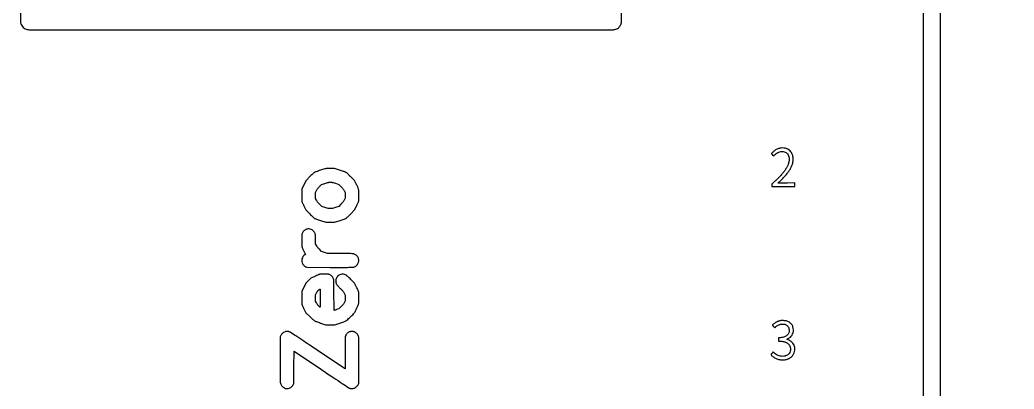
# Model space of a CAD drawing. Extents: x 949 to 24658, y 948 to 49051.
# Drawn here: x 5549 to 11312, y 42738 to 44876 of the extents above; entities that cross this region are included whole.
import ezdxf

# ---------------------------------------------------------------- set-up
doc = ezdxf.new("R2010")
doc.units = 0

msp = doc.modelspace()

# ---------------------------------------------------------------- linework, layer by layer
for points in [[(24557.45501, 40846.15625, -0.000005), (24557.576589, 33590.111823, -0.000003), (24557.572356, 24977, -0.000002), (24557.441941, 13479.946311, -0.000011), (24557.197838, 7129.844974)], [(10406.169525, 37738.067317, -0.000001), (7284.943993, 37738.119343, -0.000001), (4154.349915, 37738.182247, -0.016092)], [(3703.932697, 46543.887491, 0.000001), (3703.874383, 45298.330035, 0.000027), (3703.886066, 43922.992192, 0.000016), (3704.040572, 42293, 0.000007), (3704.415056, 39650.664677, 0.000093)], [(10784.980611, 46562.688613, -0.000019), (10785.2491, 45983.770715, -0.0001), (10785.463822, 45035.652863, -0.000007), (10785.5, 42312.5, -0.00001), (10785.452324, 40023.210587, -0.000067)], [(10885.451421, 40055.597846, 0.000011), (10885.5, 42312, 0.000007), (10885.462764, 44998.696467, 0.000096), (10885.249002, 45968.357544, 0.000019), (10884.980028, 46565.249974, 0.02872)], [(3804.381759, 38068.001996, -0.000003), (3804.197047, 39001.246926, -0.000054)], [(5592.011956, 37638.547867, 0.000014), (7295.5, 37638.5, 0.000009), (9315.141555, 37638.536626, 0.000133)], [(10884.994013, 38054.954484, 0.000004), (10885.24925, 38880.764608, 0.000065)], [(3804.091567, 40246.104477, -0.000013), (3804.192396, 42321)], [(10785.249276, 38864.327406, -0.000004), (10784.993817, 38059.058954, -0.029729)], [(8253.712369, 47338.911546, 0.000023), (7295, 47338.930485, 0.000018), (6244.059399, 47338.863515, 0.000231)], [(5553.251736, 45020.161626, 0.000081), (5553.52323, 44863.336236, 0.071069), (5554.595379, 44855.931501, 0.065544), (5560.005026, 44843.706078, 0.063295), (5568.44687, 44833.135857, 0.064387), (5579.111368, 44825.164697, 0.072534), (5591.040711, 44820.558932, 0.055706), (5600.283319, 44819.51619, 0.000033), (5870.335742, 44819.251239, 0.000208), (6290.338763, 44819.041707, 0.000021), (7295.237307, 44819, 0.000022), (8282.535437, 44819.042846, 0.0002), (8710.921771, 44819.251075, 0.000025), (8990.629513, 44819.512612, 0.06354), (8998.368943, 44820.507879, 0.051539), (9008.874707, 44824.435826, 0.054135), (9018.168968, 44830.379313, 0.055186), (9025.819379, 44838.05992, 0.057722), (9031.47185, 44847.118924, 0.014442), (9032.885523, 44850.339267, 0.011253), (9034.240359, 44853.91409, 0.011412), (9035.352396, 44857.304479, 0.026965), (9035.984807, 44859.88649, 0.046343), (9036.494001, 44865.306931, 0.000011), (9036.748415, 45114.204367, 0.000187)], [(5553, 45873.181501, 0.000034), (5553.041061, 45267.448039, 0.000358)]]:
    msp.add_lwpolyline(points, format="xyb")
for points in [[(9961, 44134.051325, 0.034246), (9951.775283, 44132.390387, 0.031562), (9942.601112, 44129.454555, 0.031161), (9933.75265, 44125.341529, 0.031323), (9925.5, 44120.167028, 0.024567), (9920.07774, 44115.855367, 0.010875), (9913.337249, 44109.66765, 0.004141), (9906.685402, 44103.182651, 0.228299), (9906.117195, 44101.581001, 0.154445), (9906.404129, 44100.928795, 0.006911), (9908.072879, 44099.081827, 0.011068), (9910.158906, 44096.933592, 0.007639), (9912.610271, 44094.591175), (9918.986152, 44088.682351), (9924.743076, 44094.117574, -0.034835), (9937.093386, 44104.249044, -0.057238), (9948.92255, 44110.75795, -0.064966), (9960.762874, 44113.894148, -0.063334), (9973.117193, 44113.92725, -0.068324), (9985.105661, 44110.734778, -0.087533), (9994.696457, 44104.569616, -0.084563), (10001.828877, 44095.305985, -0.059295), (10006.587251, 44083, -0.050006), (10007.715598, 44075.563534, -0.023345), (10007.754364, 44065.80659, -0.023202), (10006.854229, 44055.73108, -0.03598), (10005.057028, 44047.191414, -0.040171), (10000.018465, 44033.791245, -0.023968), (9992.029248, 44018.736153, -0.021917), (9981.646122, 44002.875324, -0.018397), (9969.318979, 43987, -0.015929), (9959.503748, 43976.007701, -0.005315), (9944.46864, 43960.544844, -0.005435), (9928.836813, 43945.144958, -0.012653), (9916.7164, 43934.038992), (9907, 43925.577985), (9907, 43918.288992), (9907, 43911), (9974.5, 43911), (10042, 43911), (10042, 43921.627349), (10042, 43932.254698), (9998.75, 43931.597397, 0.00099), (9981.745817, 43931.305283, 0.001357), (9966.442187, 43930.97052, 0.000873), (9953.582975, 43930.631853, 0.015989), (9949.5, 43930.386367), (9943.5, 43929.832637), (9961.185855, 43947.666319, 0.009653), (9980.959168, 43968.390173, 0.01799), (9996.02644, 43986.039196, 0.021282), (10007.934518, 44002.436337, 0.023713), (10017.952497, 44019.219659, 0.025127), (10024.692957, 44033.519559, 0.035574), (10029.10607, 44046.876049, 0.038077), (10031.380578, 44059.978516, 0.036203), (10031.696896, 44073.5, 0.026118), (10030.501396, 44085.271894, 0.041413), (10028.130935, 44095.119913, 0.044882), (10024.347223, 44103.856716, 0.038706), (10018.89925, 44112.249332, 0.074662), (10008.076563, 44122.714515, 0.064948), (9994.149172, 44130.14043, 0.061711), (9978.086669, 44134.017846, 0.055878)], [(7324.5, 44015.064553, 0.03539), (7316.820252, 44013.241543, 0.001636), (7291.232711, 44005.127236, 0.001741), (7265.829415, 43996.882146, 0.032444), (7258.016335, 43993.741667, 0.064327), (7254.919969, 43991.732752, 0.008548), (7249.048878, 43986.571952, 0.007993), (7241.244927, 43979.240609, 0.003263), (7230.863359, 43969.038212), (7208.226718, 43946.5), (7195.863359, 43921.693185), (7183.5, 43896.886371), (7183.190043, 43862.40534, 0.001499), (7183.073993, 43843.031737, 0.009113), (7183.226772, 43833.004442, 0.017521), (7183.658588, 43826.710396, 0.044873), (7184.534791, 43822.232328, 0.033616), (7185.751865, 43818.899354, 0.00465), (7188.80402, 43812.184565, 0.005313), (7192.582076, 43804.294003, 0.004478), (7196.74471, 43796.020173), (7207.299924, 43775.5), (7229.899962, 43752.675902, 0.003431), (7238.85277, 43743.757575, 0.004675), (7247.05443, 43735.848237, 0.003128), (7254.030355, 43729.327957, 0.052492), (7256.561926, 43727.441098, 0.042913), (7259.419581, 43726.061246, 0.002491), (7268.508321, 43722.649699, 0.003769), (7279.393369, 43718.718657, 0.002762), (7291.526523, 43714.515197), (7322.429193, 43704), (7347.87635, 43704), (7373.323508, 43704), (7404.979845, 43714.508797, 0.003323), (7417.955652, 43718.912264, 0.005268), (7429.003812, 43722.874528, 0.004148), (7437.847398, 43726.235429, 0.050624), (7441.068091, 43727.88214, 0.043825), (7443.788501, 43729.999551, 0.003234), (7450.667393, 43736.478368, 0.004479), (7458.764741, 43744.343966, 0.003381), (7467.523034, 43753.123343), (7489.546069, 43775.5), (7500.673124, 43797.5, 0.004911), (7505.14642, 43806.564392, 0.00688), (7508.950219, 43814.75323, 0.006107), (7511.885965, 43821.528502, 0.04804), (7512.90009, 43824.799221, 0.048271), (7513.869883, 43833.728131, 0.003211), (7514.006707, 43859.543255, 0.00333), (7513.806375, 43885.285353, 0.045561), (7512.821785, 43894.583219, 0.044435), (7511.705963, 43898.386555, 0.00961), (7509.076594, 43904.721767, 0.008523), (7505.341396, 43912.873263, 0.004334), (7500.3822, 43923), (7489.120829, 43945.5), (7465.810415, 43968.694838, 0.002478), (7453.416709, 43980.905469, 0.01121), (7445.993657, 43987.828855, 0.018674), (7440.866721, 43992.067386, 0.057035), (7437, 43994.382744, 0.02279), (7433.444352, 43995.802957, 0.002172), (7424.596875, 43998.834377, 0.002768), (7414.007632, 44002.346067, 0.002179), (7402.5, 44006.036334), (7373.5, 44015.196856), (7351.5, 44015.54009, 0.003733), (7342.709985, 44015.61159, 0.00457), (7334.49375, 44015.541985, 0.003834), (7327.593249, 44015.367511, 0.032353)], [(7377.851714, 43929.907943), (7397.5, 43923.815885), (7410.327602, 43911.157943, -0.00536), (7418.027555, 43903.39517, -0.027022), (7422.038705, 43898.790176, -0.035248), (7425.030815, 43894.341489, -0.013458), (7428.577602, 43887.766657), (7434, 43877.033313), (7434, 43860), (7434, 43842.966687), (7428.577602, 43832.233343, -0.013433), (7425.029362, 43825.65505, -0.035375), (7422.040969, 43821.213392, -0.02712), (7418.034075, 43816.61891, -0.005355), (7410.327602, 43808.861864), (7397.5, 43796.223728), (7378.999308, 43790.111864), (7360.498615, 43784), (7347.898471, 43784), (7335.298327, 43784), (7317.399164, 43790.098756), (7299.5, 43796.197513), (7286.455093, 43809.130192, -0.005595), (7278.991303, 43816.697252, -0.022883), (7274.729925, 43821.540463, -0.030659), (7271.565368, 43826.024925, -0.016556), (7268.205093, 43831.892225), (7263, 43841.721577), (7263, 43859.376165), (7263, 43877.030753), (7268.921288, 43888.765377, -0.010703), (7272.714509, 43895.898812, -0.033682), (7275.67257, 43900.438798, -0.029452), (7279.41506, 43904.848863, -0.006743), (7286.266064, 43911.828905), (7297.689554, 43923.15781), (7317.094777, 43929.495475, -0.003186), (7329.376332, 43933.420151, -0.023458), (7335.332093, 43934.979179, -0.036374), (7340.337121, 43935.666135, -0.014), (7347.351714, 43935.91657, -0.013841), (7354.394346, 43935.775759, -0.036727), (7359.388512, 43935.168031, -0.023468), (7365.351076, 43933.699791, -0.003073)], [(7215.045302, 43664.96381, 0.061573), (7206.386881, 43662.010895, 0.056049), (7198.404779, 43656.965869, 0.055489), (7191.670785, 43650.217119, 0.057826), (7186.693133, 43642.240752), (7183.5, 43635.5), (7183.190043, 43601.212155, 0.001527), (7183.075447, 43582.066973, 0.009022), (7183.226963, 43572.041141, 0.017072), (7183.652119, 43565.732789, 0.0454), (7184.513616, 43561.305167, 0.030505), (7185.671148, 43558.073041, 0.00478), (7188.397919, 43551.87495, 0.0053), (7191.764151, 43544.623523, 0.004601), (7195.442882, 43537.093012), (7204.73862, 43518.5), (7200.375187, 43515.675469, 0.10342), (7190.093971, 43505.492525, 0.092344), (7184.235699, 43491.633578, 0.090883), (7183.709957, 43476.397759, 0.096123), (7188.674915, 43462.291743, 0.051441), (7192.12133, 43457.593392, 0.030744), (7197.082686, 43452.747206, 0.030743), (7202.601251, 43448.545694, 0.05141), (7207.753341, 43445.820599), (7213.5, 43443.5), (7346.444483, 43443.235579, 0.000318), (7421.349424, 43443.134218, 0.002377), (7456.887024, 43443.277702, 0.002461), (7478.736019, 43443.577372, 0.066537), (7484.444483, 43444.448969, 0.058319), (7492.959254, 43448.057987, 0.05529), (7500.579228, 43453.589048, 0.055608), (7506.763519, 43460.62092, 0.060447), (7511.044406, 43468.656329, 0.054872), (7512.686484, 43474.850906, 0.032244), (7513.338116, 43482.496599, 0.032358), (7513.0038, 43490.066509, 0.061294), (7511.606604, 43496, 0.054809), (7507.782437, 43503.656767, 0.050777), (7502.300457, 43510.517096, 0.050244), (7495.485752, 43516.196092, 0.05126), (7487.719203, 43520.357776, 0.072277), (7482.449935, 43521.67622, 0.016916), (7473.344642, 43522.287628, 0.006153), (7456.372527, 43522.642623, 0.000407), (7407.5, 43523.023553), (7332.5, 43523.547105), (7315.5, 43529.237934), (7298.5, 43534.928763), (7285.838662, 43547.714381, -0.005705), (7278.636782, 43555.154875, -0.023005), (7274.509248, 43559.940576, -0.031081), (7271.478068, 43564.337696, -0.017581), (7268.338662, 43570), (7263.5, 43579.5), (7262.964286, 43607, 0.004493), (7262.40025, 43626.810676, 0.036664), (7261.399842, 43635.807173, 0.068132), (7259.278721, 43642.205833, 0.036639), (7255.072726, 43649.394296, 0.083015), (7247.59492, 43657.132466, 0.066572), (7237.436685, 43662.733625, 0.065988), (7226.067569, 43665.50594, 0.07843)], [(7285.5, 43402.633793, 0.035827), (7282.444701, 43401.617815, 0.003767), (7275.50625, 43398.682764, 0.004648), (7267.290245, 43395.043076, 0.003712), (7258.5, 43390.971848), (7236.5, 43380.583435), (7222.654037, 43367.041717), (7208.808075, 43353.5), (7196.154037, 43328.195645), (7183.5, 43302.891289), (7183.188542, 43269.400173, 0.002322), (7183.118157, 43254.282141, 0.00532), (7183.239218, 43242.89093, 0.00561), (7183.513366, 43234.454712, 0.040269), (7184.017746, 43230.414519, 0.045884), (7185.047308, 43227.043229, 0.006074), (7187.95772, 43220.164205, 0.00678), (7191.724224, 43211.863122, 0.004901), (7196.138005, 43202.709991), (7207.117603, 43180.5), (7229.784466, 43158.286107, 0.003933), (7239.036421, 43149.360634, 0.005819), (7247.300934, 43141.693275, 0.004499), (7254.179583, 43135.570844, 0.055022), (7257.065278, 43133.560988, 0.03247), (7260.18412, 43132.117334, 0.002409), (7268.963181, 43128.774943, 0.003336), (7279.488697, 43124.90551, 0.002526), (7291.089614, 43120.794471), (7320.5, 43110.53918), (7347.5, 43110.51959), (7374.5, 43110.5), (7404, 43120.381593, 0.00224), (7415.646059, 43124.340792, 0.002948), (7426.233655, 43128.063147, 0.002145), (7435.071472, 43131.271835, 0.028214), (7438.263506, 43132.655283, 0.070722), (7444.82542, 43137.20833, 0.003436), (7464.193679, 43155.421559, 0.003989), (7483.0632, 43173.701269, 0.056461), (7488.971371, 43181, 0.025857), (7494.484866, 43190.719704, 0.005703), (7502.875309, 43207.962179, 0.003804), (7511.066018, 43225.640733, 0.061635), (7513.019628, 43231.88649, 0.042375), (7513.837361, 43240.437962, 0.002618), (7513.975234, 43265.974762, 0.002636), (7513.844844, 43291.497664, 0.041938), (7513.030758, 43300.11351, 0.050134), (7512.01835, 43303.65802, 0.008362), (7509.289074, 43310.202103, 0.007955), (7505.452186, 43318.617984, 0.004136), (7500.412233, 43329), (7488.76295, 43352.5), (7467.290891, 43373.5, 0.003991), (7458.691031, 43381.777523, 0.005062), (7450.610671, 43389.277955, 0.004021), (7443.730464, 43395.435506, 0.040932), (7440.659416, 43397.722825, 0.139072), (7420.134433, 43403.668779, 0.13705), (7399.413888, 43398.005521, 0.137311), (7384.655338, 43382.43641, 0.13979), (7380.253828, 43361.579384, 0.041598), (7381.700908, 43352.192016, 0.081636), (7384.629514, 43345.245995, 0.048569), (7390.594292, 43337.544249, 0.007292), (7404.229574, 43323.5, -0.002559), (7416.295825, 43311.304944, -0.02204), (7421.408532, 43305.602192, -0.038513), (7424.825559, 43300.711465, -0.016889), (7428.611172, 43293.766657), (7434, 43283.033313), (7433.948361, 43265.766657), (7433.896722, 43248.5), (7428.198361, 43237.439915, -0.012131), (7424.51172, 43230.69171, -0.035028), (7421.530255, 43226.279947, -0.028619), (7417.649526, 43221.869089, -0.006045), (7410.357148, 43214.655969), (7398.214297, 43202.932107), (7384.898789, 43198.466054, -0.001674), (7379.738116, 43196.75435, -0.002579), (7375.262168, 43195.311903, -0.000829), (7371.379665, 43194.089858, -0.075966), (7370.791641, 43194, -0.411449), (7370.466277, 43194.322303, -0.000082), (7370.232544, 43219.494533, -0.001426), (7370.056887, 43247.510261, -0.000855), (7370, 43280.789901, 0.000764), (7369.902072, 43344.889794, 0.014615), (7369.257377, 43364.852471, 0.049664), (7367.463552, 43375.914724, 0.072017), (7363.581719, 43385, 0.044397), (7359.929749, 43389.942967, 0.0372), (7355.254202, 43394.489303, 0.037027), (7349.930197, 43398.314343, 0.042786), (7344.343671, 43401.106311, 0.036933), (7340.155159, 43402.420849, 0.036187), (7335.790112, 43403.11602, 0.016864), (7329.153089, 43403.460554, 0.00203), (7314.5, 43403.666869, 0.00322), (7303.195079, 43403.707321, 0.008187), (7294.990725, 43403.549488, 0.01026), (7289.031337, 43403.214647, 0.043216)], [(7290, 43264.5, -0.001083), (7289.956412, 43244.368852, -0.001806), (7289.821817, 43227.421875, -0.000132), (7289.642485, 43212.246074, -0.41068), (7289.39342, 43212, -0.182443), (7288.991415, 43212.151737, -0.001994), (7286.762544, 43214.129687, -0.005917), (7284.206769, 43216.471063, -0.003779), (7281.289037, 43219.25, -0.014987), (7277.141784, 43223.50796, -0.030068), (7274.18359, 43227.150138, -0.027895), (7271.549265, 43231.294223, -0.011167), (7268.395617, 43237.233343), (7263, 43247.966687), (7263, 43266), (7263, 43284.033313), (7268.411294, 43294.766657, -0.011378), (7271.024887, 43299.669908, -0.016973), (7273.549614, 43303.82112, -0.019599), (7275.945984, 43307.180965, -0.037641), (7278.161294, 43309.636587, -0.021936), (7281.218604, 43312.305587, -0.022541), (7284.47118, 43314.670873, -0.021566), (7287.426881, 43316.444824, -0.111482), (7289.25, 43316.959962, -0.425456), (7289.557621, 43316.672705, -0.000202), (7289.779688, 43301.566364, -0.002235), (7289.94611, 43284.628407, -0.001339)], [(9957.075186, 43133.975363, 0.017471), (9951.855065, 43132.685368, 0.015906), (9946.569615, 43130.998034, 0.015295), (9941.198527, 43128.906057, 0.013413), (9935.721411, 43126.401936, 0.021477), (9929.684238, 43123.114831, 0.011168), (9922.433797, 43118.529938, 0.009765), (9915.749179, 43113.900212, 0.05254), (9912.457081, 43110.952575, 0.026197), (9911.513674, 43109.793508, 0.138864), (9911.232221, 43109.033884, 0.15875), (9911.410018, 43108.294546, 0.037334), (9912.164447, 43107.25, 0.001013), (9913.03548, 43106.220407, 0.000157), (9914.765556, 43104.185075, 0.000175), (9916.807748, 43101.785788, 0.000152), (9918.948822, 43099.273661), (9924.258775, 43093.047323), (9929.298023, 43097.578039, -0.029529), (9934.501654, 43101.728405, -0.021008), (9940.77442, 43105.768725, -0.020747), (9947.480902, 43109.334886, -0.025761), (9954, 43112.058321, -0.051608), (9961.53221, 43113.910281, -0.03388), (9970.450493, 43114.537661, -0.03417), (9979.204101, 43113.960708, -0.060366), (9986.201632, 43112.138771, -0.069366), (9994.863748, 43107.250138, -0.077297), (10001.497819, 43100.328544, -0.075381), (10005.834126, 43091.563617, -0.061738), (10007.765376, 43081.279473, -0.096166), (10005.440715, 43063.419936, -0.128202), (9996.564254, 43049.758369, -0.107247), (9980.726131, 43040.565286, -0.053724), (9957.951875, 43035.832645), (9946, 43034.663081), (9946, 43025.481352), (9946, 43016.299623), (9956.75, 43015.721553, -0.009431), (9961.45032, 43015.379791, -0.006751), (9966.692188, 43014.827659, -0.006819), (9971.673242, 43014.165893, -0.014517), (9975.5, 43013.490266, -0.031935), (9982.860292, 43011.471997, -0.022002), (9990.906969, 43008.300184, -0.022134), (9998.230084, 43004.637844, -0.053185), (10003.180411, 43001.146459, -0.083492), (10010.290778, 42992.419316, -0.069408), (10014.720204, 42981.280144, -0.067011), (10016.031069, 42968.966633, -0.068057), (10014.023934, 42956.812914, -0.081931), (10007.804621, 42944.356295, -0.09128), (9998.099028, 42935.091337, -0.085304), (9985.154004, 42929.466205, -0.061703), (9969.5, 42927.634591, -0.043528), (9955.964964, 42928.907579, -0.052918), (9943.753667, 42932.505274, -0.051309), (9932.276082, 42938.697923, -0.037416), (9920.925863, 42947.729123), (9915.191079, 42953.038522), (9909.114776, 42945.769261, 0.0071), (9906.785292, 42942.90061, 0.010294), (9904.817737, 42940.297633, 0.006267), (9903.250804, 42938.07533, 0.147269), (9903.019237, 42937.350343, 0.208259), (9903.716661, 42935.672399, 0.008377), (9908.653595, 42931.077997, 0.015354), (9914.168618, 42926.413705, 0.021334), (9919.401054, 42922.60946, 0.057561), (9937.399092, 42913.444545, 0.053839), (9957.421992, 42908.365443, 0.053931), (9978.034008, 42907.683089, 0.058185), (9997.771281, 42911.497442, 0.062949), (10012.49797, 42918.302695, 0.063936), (10024.9822, 42928.529043, 0.065427), (10034.244405, 42941.336317, 0.071785), (10039.527153, 42955.713141, 0.056381), (10040.999574, 42970.977018, 0.063058), (10038.903597, 42985.593792, 0.065519), (10033.351696, 42998.753734, 0.069405), (10024.668098, 43009.744523, 0.022678), (10019.231338, 43014.49562, 0.031347), (10013.922899, 43018.207186, 0.030903), (10008.132572, 43021.263898, 0.021157), (10001.231445, 43024.033292), (9993.897121, 43026.622065), (10002.412651, 43030.841677, 0.0647), (10015.469435, 43039.570266, 0.075343), (10025.09967, 43050.959775, 0.074856), (10030.966042, 43064.7557, 0.062779), (10032.985219, 43080.539901, 0.076936), (10030.258298, 43098.373934, 0.089466), (10022.288511, 43113.543107, 0.088175), (10009.409218, 43125.13151, 0.072333), (9992.42701, 43132.560569, 0.044936), (9985.594978, 43133.790749, 0.012086), (9974.58625, 43134.498142, 0.011802), (9963.602816, 43134.678254, 0.050072)], [(7086.486943, 43070.201234, 0.042775), (7078.282335, 43066.552831, 0.055683), (7071.572618, 43061.811483, 0.056123), (7066.113624, 43055.739017, 0.04444), (7061.638207, 43048.123378), (7058.5, 43041.5), (7058.190376, 42910, 0.000436), (7058.09496, 42845.64781, 0.001739), (7058.20809, 42806.203307, 0.001058), (7058.44211, 42778.548686, 0.050197), (7059.059925, 42773, 0.096103), (7064.964008, 42759.144435, 0.09351), (7075.665992, 42748.345958, 0.094478), (7089.463822, 42742.266599, 0.10058), (7104.215198, 42741.881087, 0.064339), (7114.817923, 42745.19414, 0.069558), (7123.924891, 42751.034674, 0.068523), (7131.186573, 42759.234147, 0.059708), (7136.370227, 42769.471528, 0.082474), (7136.928588, 42772.457461, 0.000832), (7137.331109, 42794.070364, 0.002146), (7137.693405, 42822.673063, 0.000704), (7137.986888, 42864.798928), (7138.5, 42957.097856), (7297.128563, 42851.16963, 0.000468), (7368.956478, 42803.301896, 0.00139), (7418.331223, 42770.661793, 0.00045), (7456.277921, 42745.77666, 0.062749), (7461.128563, 42743.408349, 0.05206), (7467.39794, 42741.974488, 0.035088), (7474.735192, 42741.602403, 0.035258), (7481.989741, 42742.256832, 0.05573), (7488, 42743.931859, 0.051194), (7495.366367, 42747.817959, 0.048459), (7501.938542, 42753.182606, 0.048558), (7507.343225, 42759.700039, 0.051877), (7511.252245, 42767), (7513.5, 42772.5), (7513.77176, 42902.906451, 0.000535), (7513.829604, 42959.93828, 0.001352), (7513.715107, 43001.417215, 0.00053), (7513.503579, 43033.830782, 0.043831), (7513.029057, 43038.800635, 0.053735), (7510.271242, 43048.036726, 0.062109), (7505.697502, 43055.995549, 0.062261), (7499.32009, 43062.572308, 0.054405), (7491.236543, 43067.727657, 0.012569), (7486.441573, 43069.949295, 0.048745), (7483.327504, 43070.951386, 0.044939), (7479.957856, 43071.371717, 0.009595), (7474.051863, 43071.460859, 0.010702), (7468.984947, 43071.331616, 0.026049), (7465.266919, 43070.962354, 0.031655), (7462.068101, 43070.265933, 0.025039), (7458.71542, 43069.126072, 0.055855), (7452.680042, 43065.911628, 0.040134), (7446.741872, 43061.097813, 0.039581), (7441.5518, 43055.301168, 0.049069), (7437.749418, 43049.141748), (7434.5, 43042.5), (7434.225147, 42949.241879), (7433.950293, 42855.983757), (7275.167669, 42961.916396, 0.000387), (7195.273639, 43015.128801, 0.001759), (7148.618573, 43045.914514, 0.000986), (7116.297761, 43066.987798, 0.062801), (7110.224068, 43069.924517, 0.041519), (7104.362114, 43071.371127, 0.036841), (7098.100321, 43071.906597, 0.037553), (7091.965741, 43071.517059, 0.048648)]]:
    msp.add_lwpolyline(points, format="xyb", close=True)

doc.saveas('drawing.dxf')
